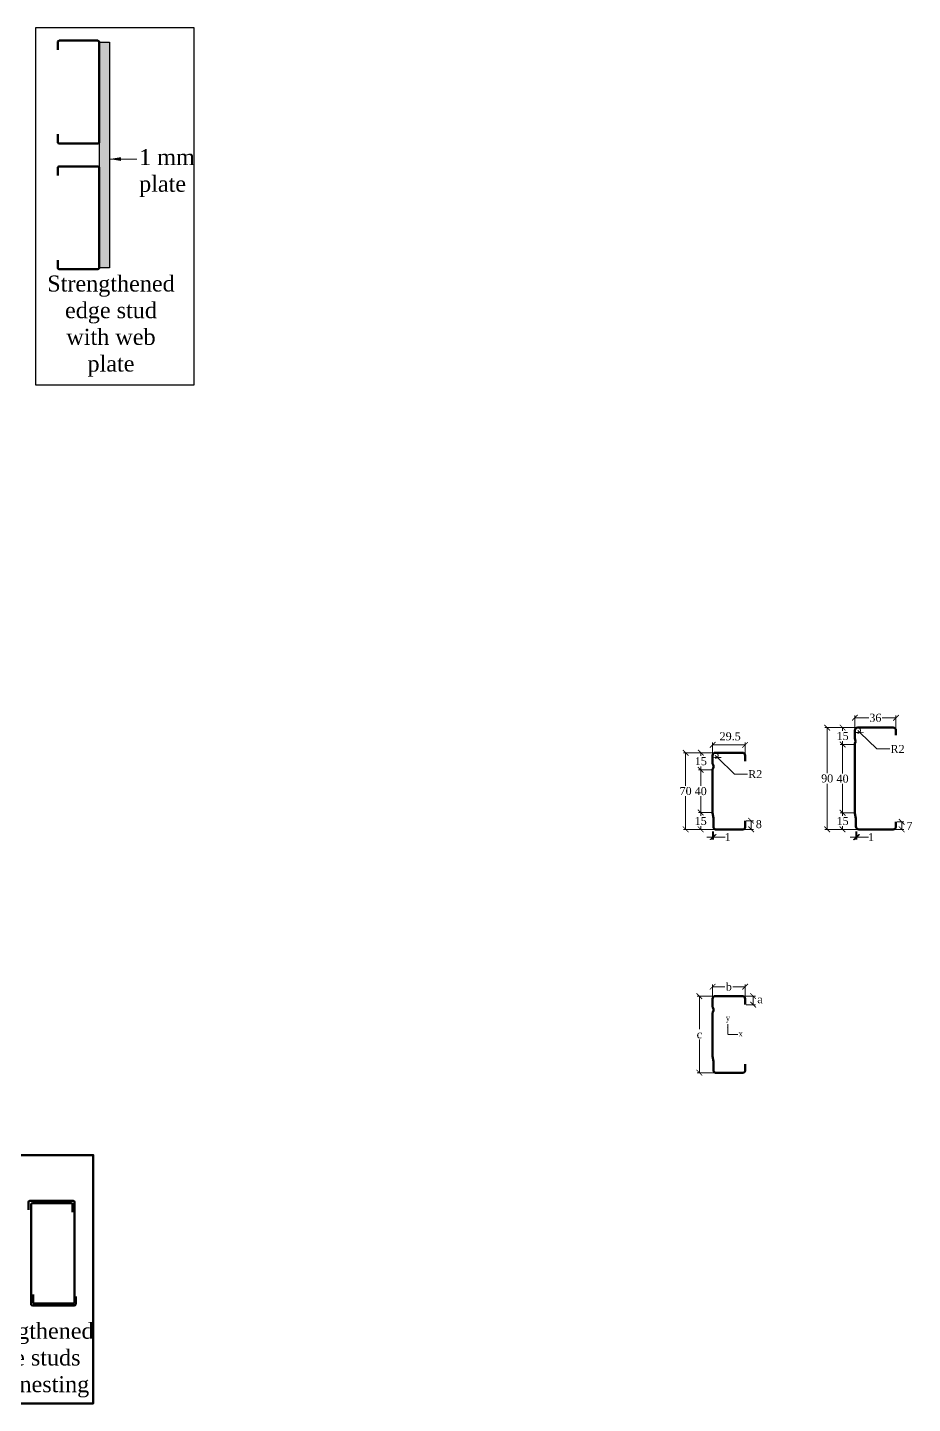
# Model space of a CAD drawing. Header units: millimetres. Extents: x 9570 to 11534, y -2071 to 158.
# Drawn here: x 10759 to 11534, y -2020 to -816 of the extents above; entities that cross this region are included whole.
import ezdxf

# ---------------------------------------------------------------- set-up
doc = ezdxf.new("R2010")
doc.units = ezdxf.units.MM
doc.header["$PDMODE"] = 34
doc.linetypes.add('ACAD_ISO02W100', pattern=[15, 12, -3])
doc.layers.get('0').update_dxf_attribs({"lineweight": 9})
doc.layers.get('Defpoints').update_dxf_attribs({"color": 255})
doc.layers.add('Frame', color=7, linetype='Continuous', lineweight=35)
doc.styles.get("Standard").update_dxf_attribs({"font": 'times.ttf'})
doc.dimstyles.new('Times new roman', dxfattribs={"dimtxt": 14, "dimasz": 5, "dimexe": 2, "dimexo": 1, "dimgap": 1, "dimtad": 0, "dimtih": 1, "dimtoh": 1, "dimtxsty": 'Standard', "dimblk": 'ARCHTICK', "dimcen": 0, "dimclrd": 256, "dimclre": 256, "dimadec": 0, "dimazin": 0, "dimtfac": 1, "dimtmove": 0, "dimatfit": 3, "dimfxl": 1, "dimlwd": -1, "dimlwe": -1, "dimarcsym": 0})
doc.dimstyles.new('Times new roman-small', dxfattribs={"dimtxt": 7, "dimasz": 5, "dimexe": 2, "dimexo": 1, "dimgap": 1, "dimtad": 0, "dimtih": 1, "dimtoh": 1, "dimtxsty": 'Standard', "dimblk": 'ARCHTICK', "dimcen": 0, "dimclrd": 256, "dimclre": 256, "dimadec": 0, "dimazin": 0, "dimtfac": 1, "dimtmove": 0, "dimatfit": 3, "dimfxl": 1, "dimlwd": -1, "dimlwe": -1, "dimarcsym": 0})

# ---------------------------------------------------------------- blocks, each defined once
blk = doc.blocks.new('_ArchTick')
at = {"color": 0, "linetype": 'ByBlock', "const_width": 0.15}
blk.add_lwpolyline([(-0.5, -0.5), (0.5, 0.5)], dxfattribs=at)
blk = doc.blocks.new('*D212')
at = {"transparency": 16777216}
for p, q in [((11359.1, -1451.8), (11359.1, -1441.5)), ((11359.1, -1443.5), (11387.6, -1443.5)), ((11387.6, -1451.8), (11387.6, -1441.5)), ((11360.5, -1450.4), (11346.8, -1450.4)), ((11348.8, -1450.4), (11348.8, -1453.2)), ((11358.1, -1465.3), (11346.8, -1465.3)), ((11348.8, -1465.3), (11348.8, -1462.4))]:
    blk.add_line(p, q, dxfattribs=at)
at = {"layer": 'Defpoints', "color": 0, "lineweight": 53, "transparency": 16777216}
for p in [(11387.6, -1443.5), (11348.8, -1450.4), (11359.1, -1452.8), (11361.5, -1450.4), (11387.6, -1452.8), (11359.1, -1465.3)]:
    blk.add_point(p, dxfattribs=at)
at = {"transparency": 16777216, "xscale": 5, "yscale": 5, "zscale": 5}
for p, rotation in [((11359.1, -1443.5), 180), ((11348.8, -1450.4), 90), ((11348.8, -1465.3), 270)]:
    blk.add_blockref('_ArchTick', p, dxfattribs=dict(at, rotation=rotation))
blk.add_blockref('_ArchTick', (11387.6, -1443.5), dxfattribs=at)
at = {"color": 0, "lineweight": 53, "transparency": 16777216, "char_height": 7, "attachment_point": 5}
for s, insert in [('29.5', (11374.5, -1436.1)), ('15', (11348.8, -1457.8))]:
    blk.add_mtext(s, dxfattribs=dict(at, insert=insert))
blk = doc.blocks.new('*D214')
at = {"transparency": 16777216}
for p, q in [((11358.1, -1465.3), (11346.7, -1465.3)), ((11348.7, -1465.3), (11348.7, -1479.4)), ((11348.7, -1502.7), (11348.7, -1488.5)), ((11358.1, -1502.7), (11346.7, -1502.7)), ((11388.6, -1509.9), (11394.8, -1509.9)), ((11392.8, -1509.9), (11392.8, -1517.4)), ((11387.1, -1517.4), (11394.8, -1517.4))]:
    blk.add_line(p, q, dxfattribs=at)
at = {"layer": 'Defpoints', "color": 0, "lineweight": 53, "transparency": 16777216}
for p in [(11359.1, -1465.3), (11348.7, -1502.7), (11359.1, -1502.7), (11387.6, -1509.9), (11386.1, -1517.4), (11392.8, -1517.4)]:
    blk.add_point(p, dxfattribs=at)
at = {"transparency": 16777216, "xscale": 5, "yscale": 5, "zscale": 5}
for p, rotation in [((11348.7, -1465.3), 90), ((11348.7, -1502.7), 270), ((11392.8, -1509.9), 90), ((11392.8, -1517.4), 270)]:
    blk.add_blockref('_ArchTick', p, dxfattribs=dict(at, rotation=rotation))
at = {"color": 0, "lineweight": 53, "transparency": 16777216, "char_height": 7, "attachment_point": 5}
for s, insert in [('40', (11348.7, -1484)), ('8', (11399.6, -1512.9))]:
    blk.add_mtext(s, dxfattribs=dict(at, insert=insert))
blk = doc.blocks.new('*D217')
at = {"transparency": 16777216}
for p, q in [((11485.1, -1428.4), (11470.9, -1428.4)), ((11472.9, -1428.4), (11472.9, -1431.2)), ((11482.6, -1443.2), (11470.9, -1443.2)), ((11472.9, -1443.2), (11472.9, -1440.3)), ((11360.5, -1450.4), (11333.5, -1450.4)), ((11335.5, -1450.4), (11335.5, -1479.3)), ((11335.5, -1517.4), (11335.5, -1488.5)), ((11360.5, -1517.4), (11333.5, -1517.4))]:
    blk.add_line(p, q, dxfattribs=at)
at = {"layer": 'Defpoints', "color": 0, "lineweight": 53, "transparency": 16777216}
for p in [(11472.9, -1428.4), (11486.1, -1428.4), (11483.6, -1443.2), (11361.5, -1450.4), (11335.5, -1517.4), (11361.5, -1517.4)]:
    blk.add_point(p, dxfattribs=at)
at = {"transparency": 16777216, "xscale": 5, "yscale": 5, "zscale": 5}
for p, rotation in [((11472.9, -1428.4), 90), ((11472.9, -1443.2), 270), ((11335.5, -1450.4), 90), ((11335.5, -1517.4), 270)]:
    blk.add_blockref('_ArchTick', p, dxfattribs=dict(at, rotation=rotation))
at = {"color": 0, "lineweight": 53, "transparency": 16777216, "char_height": 7, "attachment_point": 5}
for s, insert in [('15', (11472.9, -1435.8)), ('70', (11335.5, -1483.9))]:
    blk.add_mtext(s, dxfattribs=dict(at, insert=insert))
blk = doc.blocks.new('*D220')
at = {"transparency": 16777216}
for p, q in [((11490.8, -1428.4), (11457.4, -1428.4)), ((11459.4, -1428.4), (11459.4, -1468.3)), ((11459.4, -1517.4), (11459.4, -1477.5)), ((11491.8, -1517.4), (11457.4, -1517.4)), ((11484.6, -1524.2), (11479.6, -1524.2)), ((11484.6, -1519.4), (11484.6, -1526.2)), ((11484.6, -1524.2), (11485.5, -1524.2)), ((11485.5, -1519.4), (11485.5, -1526.2)), ((11485.5, -1524.2), (11495.5, -1524.2))]:
    blk.add_line(p, q, dxfattribs=at)
at = {"layer": 'Defpoints', "color": 0, "lineweight": 53, "transparency": 16777216}
for p in [(11491.8, -1428.4), (11459.4, -1517.4), (11484.6, -1518.4), (11485.5, -1518.4), (11485.5, -1524.2), (11492.8, -1517.4)]:
    blk.add_point(p, dxfattribs=at)
at = {"transparency": 16777216, "xscale": 5, "yscale": 5, "zscale": 5}
for p, rotation in [((11459.4, -1428.4), 90), ((11459.4, -1517.4), 270), ((11485.5, -1524.2), 180)]:
    blk.add_blockref('_ArchTick', p, dxfattribs=dict(at, rotation=rotation))
blk.add_blockref('_ArchTick', (11484.6, -1524.2), dxfattribs=at)
at = {"color": 0, "lineweight": 53, "transparency": 16777216, "char_height": 7, "attachment_point": 5}
for s, insert in [('90', (11459.4, -1472.9)), ('1', (11497.8, -1524.2))]:
    blk.add_mtext(s, dxfattribs=dict(at, insert=insert))
blk = doc.blocks.new('*D221')
at = {"transparency": 16777216}
for p, q in [((11483.6, -1429.8), (11483.6, -1417.8)), ((11483.6, -1419.8), (11495.9, -1419.8)), ((11519.6, -1419.8), (11507.4, -1419.8)), ((11519.6, -1429.8), (11519.6, -1417.8)), ((11359.1, -1668.3), (11359.1, -1653.1)), ((11359.1, -1655.1), (11369.9, -1655.1)), ((11387.6, -1655.1), (11376.7, -1655.1)), ((11387.6, -1668.3), (11387.6, -1653.1))]:
    blk.add_line(p, q, dxfattribs=at)
at = {"layer": 'Defpoints', "color": 0, "lineweight": 53, "transparency": 16777216}
for p in [(11519.6, -1419.8), (11483.6, -1430.8), (11519.6, -1430.8), (11359.1, -1655.1), (11359.1, -1669.3), (11387.6, -1669.3)]:
    blk.add_point(p, dxfattribs=at)
at = {"transparency": 16777216, "xscale": 5, "yscale": 5, "zscale": 5, "rotation": 180}
for p in [(11483.6, -1419.8), (11359.1, -1655.1)]:
    blk.add_blockref('_ArchTick', p, dxfattribs=at)
at = {"transparency": 16777216, "xscale": 5, "yscale": 5, "zscale": 5}
for p in [(11519.6, -1419.8), (11387.6, -1655.1)]:
    blk.add_blockref('_ArchTick', p, dxfattribs=at)
at = {"color": 0, "lineweight": 53, "transparency": 16777216, "char_height": 7, "attachment_point": 5}
for s, insert in [('36', (11501.6, -1419.8)), ('b', (11373.3, -1655.1))]:
    blk.add_mtext(s, dxfattribs=dict(at, insert=insert))
blk = doc.blocks.new('*D222')
at = {"transparency": 16777216}
for p, q in [((11520.6, -1510.9), (11526.6, -1510.9)), ((11524.6, -1510.9), (11524.6, -1517.4)), ((11518.2, -1517.4), (11526.6, -1517.4)), ((11386.1, -1663.3), (11396.6, -1663.3)), ((11388.6, -1670.8), (11396.6, -1670.8)), ((11394.6, -1663.3), (11394.6, -1670.8))]:
    blk.add_line(p, q, dxfattribs=at)
at = {"layer": 'Defpoints', "color": 0, "lineweight": 53, "transparency": 16777216}
for p in [(11519.6, -1510.9), (11517.2, -1517.4), (11524.6, -1517.4), (11385.1, -1663.3), (11387.6, -1670.8), (11394.6, -1670.8)]:
    blk.add_point(p, dxfattribs=at)
at = {"transparency": 16777216, "xscale": 5, "yscale": 5, "zscale": 5}
for p, rotation in [((11524.6, -1510.9), 90), ((11524.6, -1517.4), 270), ((11394.6, -1663.3), 90), ((11394.6, -1670.8), 270)]:
    blk.add_blockref('_ArchTick', p, dxfattribs=dict(at, rotation=rotation))
at = {"color": 0, "lineweight": 53, "transparency": 16777216, "char_height": 7, "attachment_point": 5}
for s, insert in [('7', (11531.4, -1514.4)), ('a', (11400.6, -1666.1))]:
    blk.add_mtext(s, dxfattribs=dict(at, insert=insert))
blk = doc.blocks.new('*D211')
at = {"transparency": 16777216}
for p, q in [((11361.5, -1452.8), (11363.3, -1454.6)), ((11378.3, -1469.1), (11363.3, -1454.6)), ((11389.7, -1469.1), (11378.3, -1469.1))]:
    blk.add_line(p, q, dxfattribs=at)
blk.add_arc((11361.5, -1452.8), 2.48, 269.5173, 66.8502, dxfattribs=at)
at = {"layer": 'Defpoints', "color": 0, "lineweight": 53, "transparency": 16777216}
for p in [(11361.5, -1452.8), (11363.3, -1454.6)]:
    blk.add_point(p, dxfattribs=at)
at = {"transparency": 16777216, "xscale": 5, "yscale": 5, "zscale": 5, "rotation": 135.8169140660304}
blk.add_blockref('_ArchTick', (11363.3, -1454.6), dxfattribs=at)
at = {"color": 0, "lineweight": 53, "transparency": 16777216, "insert": (11396.4, -1469.1), "char_height": 7, "attachment_point": 5}
blk.add_mtext('R2', dxfattribs=at)
blk = doc.blocks.new('*D213')
at = {"transparency": 16777216}
for p, q in [((11358.1, -1502.7), (11346.7, -1502.7)), ((11348.7, -1502.7), (11348.7, -1505.5)), ((11348.7, -1517.4), (11348.7, -1514.6)), ((11360.5, -1517.4), (11346.7, -1517.4))]:
    blk.add_line(p, q, dxfattribs=at)
at = {"layer": 'Defpoints', "color": 0, "lineweight": 53, "transparency": 16777216}
for p in [(11359.1, -1502.7), (11348.7, -1517.4), (11361.5, -1517.4)]:
    blk.add_point(p, dxfattribs=at)
at = {"transparency": 16777216, "xscale": 5, "yscale": 5, "zscale": 5}
for p, rotation in [((11348.7, -1502.7), 90), ((11348.7, -1517.4), 270)]:
    blk.add_blockref('_ArchTick', p, dxfattribs=dict(at, rotation=rotation))
at = {"color": 0, "lineweight": 53, "transparency": 16777216, "insert": (11348.7, -1510.1), "char_height": 7, "attachment_point": 5}
blk.add_mtext('15', dxfattribs=at)
blk = doc.blocks.new('*D215')
at = {"transparency": 16777216}
for p, q in [((11359.1, -1524.2), (11354.1, -1524.2)), ((11359.1, -1519.4), (11359.1, -1526.2)), ((11359.1, -1524.2), (11360, -1524.2)), ((11360, -1519.4), (11360, -1526.2)), ((11360, -1524.2), (11370, -1524.2))]:
    blk.add_line(p, q, dxfattribs=at)
at = {"layer": 'Defpoints', "color": 0, "lineweight": 53, "transparency": 16777216}
for p in [(11359.1, -1518.4), (11360, -1518.4), (11360, -1524.2)]:
    blk.add_point(p, dxfattribs=at)
at = {"transparency": 16777216, "xscale": 5, "yscale": 5, "zscale": 5}
blk.add_blockref('_ArchTick', (11359.1, -1524.2), dxfattribs=at)
at = {"transparency": 16777216, "xscale": 5, "yscale": 5, "zscale": 5, "rotation": 180}
blk.add_blockref('_ArchTick', (11360, -1524.2), dxfattribs=at)
at = {"color": 0, "lineweight": 53, "transparency": 16777216, "insert": (11372.3, -1524.2), "char_height": 7, "attachment_point": 5}
blk.add_mtext('1', dxfattribs=at)
blk = doc.blocks.new('*D218')
at = {"transparency": 16777216}
for p, q in [((11482.6, -1502.9), (11470.9, -1502.9)), ((11472.9, -1502.9), (11472.9, -1505.6)), ((11472.9, -1517.4), (11472.9, -1514.7)), ((11486.1, -1517.4), (11470.9, -1517.4))]:
    blk.add_line(p, q, dxfattribs=at)
at = {"layer": 'Defpoints', "color": 0, "lineweight": 53, "transparency": 16777216}
for p in [(11483.6, -1502.9), (11472.9, -1517.4), (11487.1, -1517.4)]:
    blk.add_point(p, dxfattribs=at)
at = {"transparency": 16777216, "xscale": 5, "yscale": 5, "zscale": 5}
for p, rotation in [((11472.9, -1502.9), 90), ((11472.9, -1517.4), 270)]:
    blk.add_blockref('_ArchTick', p, dxfattribs=dict(at, rotation=rotation))
at = {"color": 0, "lineweight": 53, "transparency": 16777216, "insert": (11472.9, -1510.2), "char_height": 7, "attachment_point": 5}
blk.add_mtext('15', dxfattribs=at)
blk = doc.blocks.new('*D216')
at = {"transparency": 16777216}
for p, q in [((11482.6, -1443.2), (11470.9, -1443.2)), ((11472.9, -1443.2), (11472.9, -1468.5)), ((11472.9, -1502.9), (11472.9, -1477.6)), ((11482.6, -1502.9), (11470.9, -1502.9))]:
    blk.add_line(p, q, dxfattribs=at)
at = {"layer": 'Defpoints', "color": 0, "lineweight": 53, "transparency": 16777216}
for p in [(11483.6, -1443.2), (11472.9, -1502.9), (11483.6, -1502.9)]:
    blk.add_point(p, dxfattribs=at)
at = {"transparency": 16777216, "xscale": 5, "yscale": 5, "zscale": 5}
for p, rotation in [((11472.9, -1443.2), 90), ((11472.9, -1502.9), 270)]:
    blk.add_blockref('_ArchTick', p, dxfattribs=dict(at, rotation=rotation))
at = {"color": 0, "lineweight": 53, "transparency": 16777216, "insert": (11472.9, -1473.1), "char_height": 7, "attachment_point": 5}
blk.add_mtext('40', dxfattribs=at)
blk = doc.blocks.new('*D219')
at = {"transparency": 16777216}
for p, q in [((11486.1, -1430.8), (11487.9, -1432.6)), ((11502.9, -1447.1), (11487.9, -1432.6)), ((11514.3, -1447.1), (11502.9, -1447.1))]:
    blk.add_line(p, q, dxfattribs=at)
blk.add_arc((11486.1, -1430.8), 2.48, 269.5173, 66.8502, dxfattribs=at)
at = {"layer": 'Defpoints', "color": 0, "lineweight": 53, "transparency": 16777216}
for p in [(11486.1, -1430.8), (11487.9, -1432.6)]:
    blk.add_point(p, dxfattribs=at)
at = {"transparency": 16777216, "xscale": 5, "yscale": 5, "zscale": 5, "rotation": 135.8169140660455}
blk.add_blockref('_ArchTick', (11487.9, -1432.6), dxfattribs=at)
at = {"color": 0, "lineweight": 53, "transparency": 16777216, "insert": (11521, -1447.1), "char_height": 7, "attachment_point": 5}
blk.add_mtext('R2', dxfattribs=at)
blk = doc.blocks.new('Stud')
at = {"lineweight": 120}
for p, q in [((4631.5, 1757.6), (4665.2, 1757.6)), ((4630.2, 1668.9), (4630.2, 1756.4)), ((4666.5, 1756.4), (4666.5, 1749.6)), ((4666.5, 1675.6), (4666.5, 1668.9)), ((4631.5, 1667.6), (4665.2, 1667.6))]:
    blk.add_line(p, q, dxfattribs=at)
for centre, start, end in [((4631.5, 1756.4), 90, 180), ((4665.2, 1756.4), 0, 90), ((4631.5, 1668.9), 180, 270), ((4665.2, 1668.9), 270, 0)]:
    blk.add_arc(centre, 1.25, start, end, dxfattribs=at)
blk = doc.blocks.new('*D223')
at = {"transparency": 16777216}
for p, q in [((11367.2, -1663.3), (11345.5, -1663.3)), ((11347.5, -1663.3), (11347.5, -1692.2)), ((11347.5, -1730.3), (11347.5, -1701.3)), ((11367.2, -1730.3), (11345.5, -1730.3))]:
    blk.add_line(p, q, dxfattribs=at)
at = {"layer": 'Defpoints', "color": 0, "lineweight": 53, "transparency": 16777216}
for p in [(11368.2, -1663.3), (11347.5, -1730.3), (11368.2, -1730.3)]:
    blk.add_point(p, dxfattribs=at)
at = {"transparency": 16777216, "xscale": 5, "yscale": 5, "zscale": 5}
for p, rotation in [((11347.5, -1663.3), 90), ((11347.5, -1730.3), 270)]:
    blk.add_blockref('_ArchTick', p, dxfattribs=dict(at, rotation=rotation))
at = {"color": 0, "lineweight": 53, "transparency": 16777216, "insert": (11347.5, -1696.8), "char_height": 7, "attachment_point": 5}
blk.add_mtext('c', dxfattribs=at)

msp = doc.modelspace()

# ---------------------------------------------------------------- hatches: boundary and pattern name
at = {"lineweight": 30}
h = msp.add_hatch(color=256, dxfattribs=at)
h.dxf.hatch_style = 1
h.paths.add_polyline_path([(10822.542, -1026.205), (10831.193, -1026.205), (10831.193, -828.585), (10822.542, -828.585)])

# ---------------------------------------------------------------- linework, layer by layer
at = {"lineweight": 50}
for p, q in [((10760.291, -1850.363), (10760.291, -1843.613)), ((10799.329, -1842.363), (10761.541, -1842.363)), ((10762.721, -1845.716), (10762.721, -1932.87)), ((10763.971, -1844.466), (10797.721, -1844.466)), ((10798.971, -1852.466), (10798.971, -1845.716)), ((10800.579, -1843.613), (10800.579, -1931.113)), ((10764.329, -1931.113), (10764.329, -1924.363)), ((10763.971, -1934.12), (10800.395, -1934.12)), ((10799.329, -1932.363), (10765.579, -1932.363)), ((10801.645, -1932.87), (10801.645, -1926.12))]:
    msp.add_line(p, q, dxfattribs=at)
at = {"lineweight": 30}
for points in [[(10766.708, -815.895), (10904.891, -815.895), (10904.891, -1128.776), (10766.708, -1128.776)], [(10822.542, -828.585), (10831.193, -828.585), (10831.193, -1026.205), (10822.542, -1026.205)]]:
    msp.add_lwpolyline(points, close=True, dxfattribs=at)
at = {"lineweight": 200}
for points in [[(11387.611, -1457.884), (11387.611, -1452.834, 0.41421356), (11385.136, -1450.359), (11361.536, -1450.359, 0.41421356), (11359.061, -1452.834), (11359.061, -1459.517, 0.09103701), (11359.222, -1460.396), (11359.772, -1461.842, -0.1835956), (11359.772, -1462.926), (11359.222, -1464.372, 0.09103701), (11359.061, -1465.251), (11359.061, -1502.696, 0.04697499), (11359.088, -1502.98), (11359.967, -1507.61, -0.04697499), (11360.011, -1508.072), (11360.011, -1515.884, 0.41421356), (11361.536, -1517.409), (11386.086, -1517.409, 0.41421356), (11387.611, -1515.884), (11387.611, -1509.884)], [(11387.611, -1670.776), (11387.611, -1665.726, 0.41421356), (11385.136, -1663.251), (11361.536, -1663.251, 0.41421356), (11359.061, -1665.726), (11359.061, -1672.409, 0.09103701), (11359.222, -1673.288), (11359.772, -1674.735, -0.1835956), (11359.772, -1675.818), (11359.222, -1677.265, 0.09103701), (11359.061, -1678.144), (11359.061, -1715.588, 0.04697499), (11359.088, -1715.873), (11359.967, -1720.503, -0.04697499), (11360.011, -1720.965), (11360.011, -1728.776, 0.41421356), (11361.536, -1730.301), (11386.086, -1730.301, 0.41421356), (11387.611, -1728.776), (11387.611, -1722.776)]]:
    msp.add_lwpolyline(points, format="xyb", dxfattribs=at)
at = {"lineweight": 53}
msp.add_lwpolyline([(10700.716, -1802.331), (10817.039, -1802.331), (10817.039, -2019.717), (10700.716, -2019.717)], close=True, dxfattribs=at)
at = {"lineweight": 50}
for centre, start, end in [((10761.541, -1843.613), 90, 180), ((10763.971, -1845.716), 90, 180), ((10797.721, -1845.716), 0, 90), ((10799.329, -1843.613), 0, 90), ((10763.971, -1932.87), 180, 270), ((10765.579, -1931.113), 180, 270), ((10799.329, -1931.113), 270, 0), ((10800.395, -1932.87), 270, 0)]:
    msp.add_arc(centre, 1.25, start, end, dxfattribs=at)
at = {"layer": 'Frame', "lineweight": 200}
msp.add_lwpolyline([(11519.629, -1434.884), (11519.629, -1430.834, 0.41421356), (11517.154, -1428.359), (11486.104, -1428.359, 0.41421356), (11483.629, -1430.834), (11483.629, -1437.24, 0.06897968), (11483.722, -1437.913), (11484.292, -1439.93, -0.14831812), (11484.275, -1440.815), (11483.749, -1442.437, 0.07853495), (11483.629, -1443.2), (11483.629, -1502.696, 0.04697499), (11483.672, -1503.158), (11484.552, -1507.788, -0.04697499), (11484.579, -1508.072), (11484.579, -1514.934, 0.41421356), (11487.054, -1517.409), (11517.154, -1517.409, 0.41421356), (11519.629, -1514.934), (11519.629, -1510.884)], format="xyb", dxfattribs=at)

# ---------------------------------------------------------------- block references
at = {"lineweight": -3, "rotation": 180}
for p in [(15452.406, 840.268), (15452.406, 730.201)]:
    msp.add_blockref('Stud', p, dxfattribs=at)

# ---------------------------------------------------------------- texts
at = {"lineweight": 53, "attachment_point": 1}
for s, insert, char_height, width in [('1 mm\\Pplate', (10857.135, -922.235), 14, 90.08321), ('\\pxqc;Strengthened edge stud with web plate', (10787.469, -1032.881), 14, 90.08321), ('\\pxqc;y', (11318.017, -1679.932), 5, 109.03584), ('\\pxqc;x', (11329.181, -1693.643), 5, 109.03584), ('\\pxqc;Strengthened edge studs with nesting', (10706.993, -1949.154), 14, 109.03584)]:
    msp.add_mtext(s, dxfattribs=dict(at, insert=insert, char_height=char_height, width=width))

# ---------------------------------------------------------------- dimensions: what is measured, and where the dimension line sits
at = {"lineweight": 53}
dim = msp.add_linear_dim(base=(11519.629, -1419.828), p1=(11483.629, -1430.834), p2=(11519.629, -1430.834), dimstyle='Times new roman-small', dxfattribs=at)
dim.commit()
dim.dimension.update_dxf_attribs({"geometry": '*D221', "text_midpoint": (11501.629, -1419.828)})
for base, p1, p2, text, picture, middle in [((11359.061, -1655.138), (11387.611, -1669.29), (11359.061, -1669.29), 'b', '*D221', (11373.336, -1655.138)), ((11485.485, -1524.162), (11484.605, -1518.445), (11485.485, -1518.418), '1', '*D220', (11497.833, -1524.162)), ((11359.967, -1524.162), (11359.088, -1518.445), (11359.967, -1518.418), '1', '*D215', (11372.315, -1524.162))]:
    dim = msp.add_linear_dim(base=base, p1=p1, p2=p2, text=text, dimstyle='Times new roman-small', dxfattribs=at)
    dim.commit()
    dim.dimension.update_dxf_attribs({"geometry": picture, "text_midpoint": middle})
for base, p1, p2, text, picture, middle in [((11335.525, -1517.409), (11361.536, -1450.359), (11361.536, -1517.409), '70', '*D217', (11335.525, -1483.884)), ((11459.441, -1517.409), (11491.832, -1428.359), (11492.782, -1517.409), '90', '*D220', (11459.441, -1472.884))]:
    dim = msp.add_linear_dim(base=base, p1=p1, p2=p2, angle=90, text=text, dimstyle='Times new roman-small', dxfattribs=at)
    dim.commit()
    dim.dimension.update_dxf_attribs({"geometry": picture, "text_midpoint": middle, "dimtype": 160})
for base, p1, p2, text, picture, middle in [((11472.944, -1428.359), (11483.629, -1443.2), (11486.068, -1428.359), '15', '*D217', (11472.944, -1435.78)), ((11348.807, -1450.359), (11359.061, -1465.251), (11361.536, -1450.359), '15', '*D212', (11348.807, -1457.805)), ((11472.864, -1502.928), (11483.629, -1443.2), (11483.64, -1502.928), '40', '*D216', (11472.864, -1473.064)), ((11348.727, -1502.696), (11359.061, -1465.251), (11359.061, -1502.696), '40', '*D214', (11348.727, -1483.974)), ((11348.727, -1517.409), (11359.061, -1502.696), (11361.536, -1517.409), '15', '*D213', (11348.727, -1510.052)), ((11472.864, -1517.409), (11483.64, -1502.928), (11487.054, -1517.409), '15', '*D218', (11472.864, -1510.168)), ((11347.504, -1730.301), (11368.226, -1663.251), (11368.226, -1730.301), 'c', '*D223', (11347.504, -1696.776))]:
    dim = msp.add_linear_dim(base=base, p1=p1, p2=p2, angle=90, text=text, dimstyle='Times new roman-small', dxfattribs=at)
    dim.commit()
    dim.dimension.update_dxf_attribs({"geometry": picture, "text_midpoint": middle})
dim = msp.add_linear_dim(base=(11387.611, -1443.477), p1=(11359.061, -1452.834), p2=(11387.611, -1452.834), text='29.5', dimstyle='Times new roman-small', override={"dimtmove": 2}, dxfattribs=at)
dim.commit()
dim.dimension.update_dxf_attribs({"geometry": '*D212', "text_midpoint": (11374.545, -1436.14), "dimtype": 160})
for center, mpoint, picture, middle in [((11486.104, -1430.834), (11487.878, -1432.559), '*D219', (11520.98, -1447.135)), ((11361.536, -1452.834), (11363.311, -1454.559), '*D211', (11396.413, -1469.135))]:
    dim = msp.add_radius_dim(center=center, mpoint=mpoint, text='R2', dimstyle='Times new roman-small', dxfattribs=at)
    dim.commit()
    dim.dimension.update_dxf_attribs({"geometry": picture, "text_midpoint": middle, "dimtype": 164})
for base, p1, p2, text, picture, middle in [((11392.845, -1517.409), (11387.611, -1509.884), (11386.086, -1517.409), '8', '*D214', (11399.556, -1512.91)), ((11524.64, -1517.409), (11519.629, -1510.884), (11517.154, -1517.409), '7', '*D222', (11531.426, -1514.415)), ((11394.622, -1670.776), (11385.136, -1663.251), (11387.611, -1670.776), 'a', '*D222', (11400.63, -1666.14))]:
    dim = msp.add_linear_dim(base=base, p1=p1, p2=p2, angle=90, text=text, dimstyle='Times new roman-small', override={"dimtmove": 2}, dxfattribs=at)
    dim.commit()
    dim.dimension.update_dxf_attribs({"geometry": picture, "text_midpoint": middle, "dimtype": 160})

# ---------------------------------------------------------------- leaders
msp.add_leader([(10831.339, -930.978), (10855.268, -930.978)], dimstyle='Times new roman', override={"dimasz": 10, "dimgap": 1, "dimtad": 0}, dxfattribs=at)
at = {"linetype": 'ACAD_ISO02W100', "lineweight": 30, "ltscale": 0.1}
for points, override in [([(11372.314, -1687.916), (11372.314, -1696.866)], {"dimasz": 3, "dimgap": 1, "dimtad": 0}), ([(11381.264, -1696.866), (11372.314, -1696.866)], {"dimasz": 3})]:
    msp.add_leader(points, dimstyle='Times new roman-small', override=override, dxfattribs=at)

doc.saveas('drawing.dxf')
